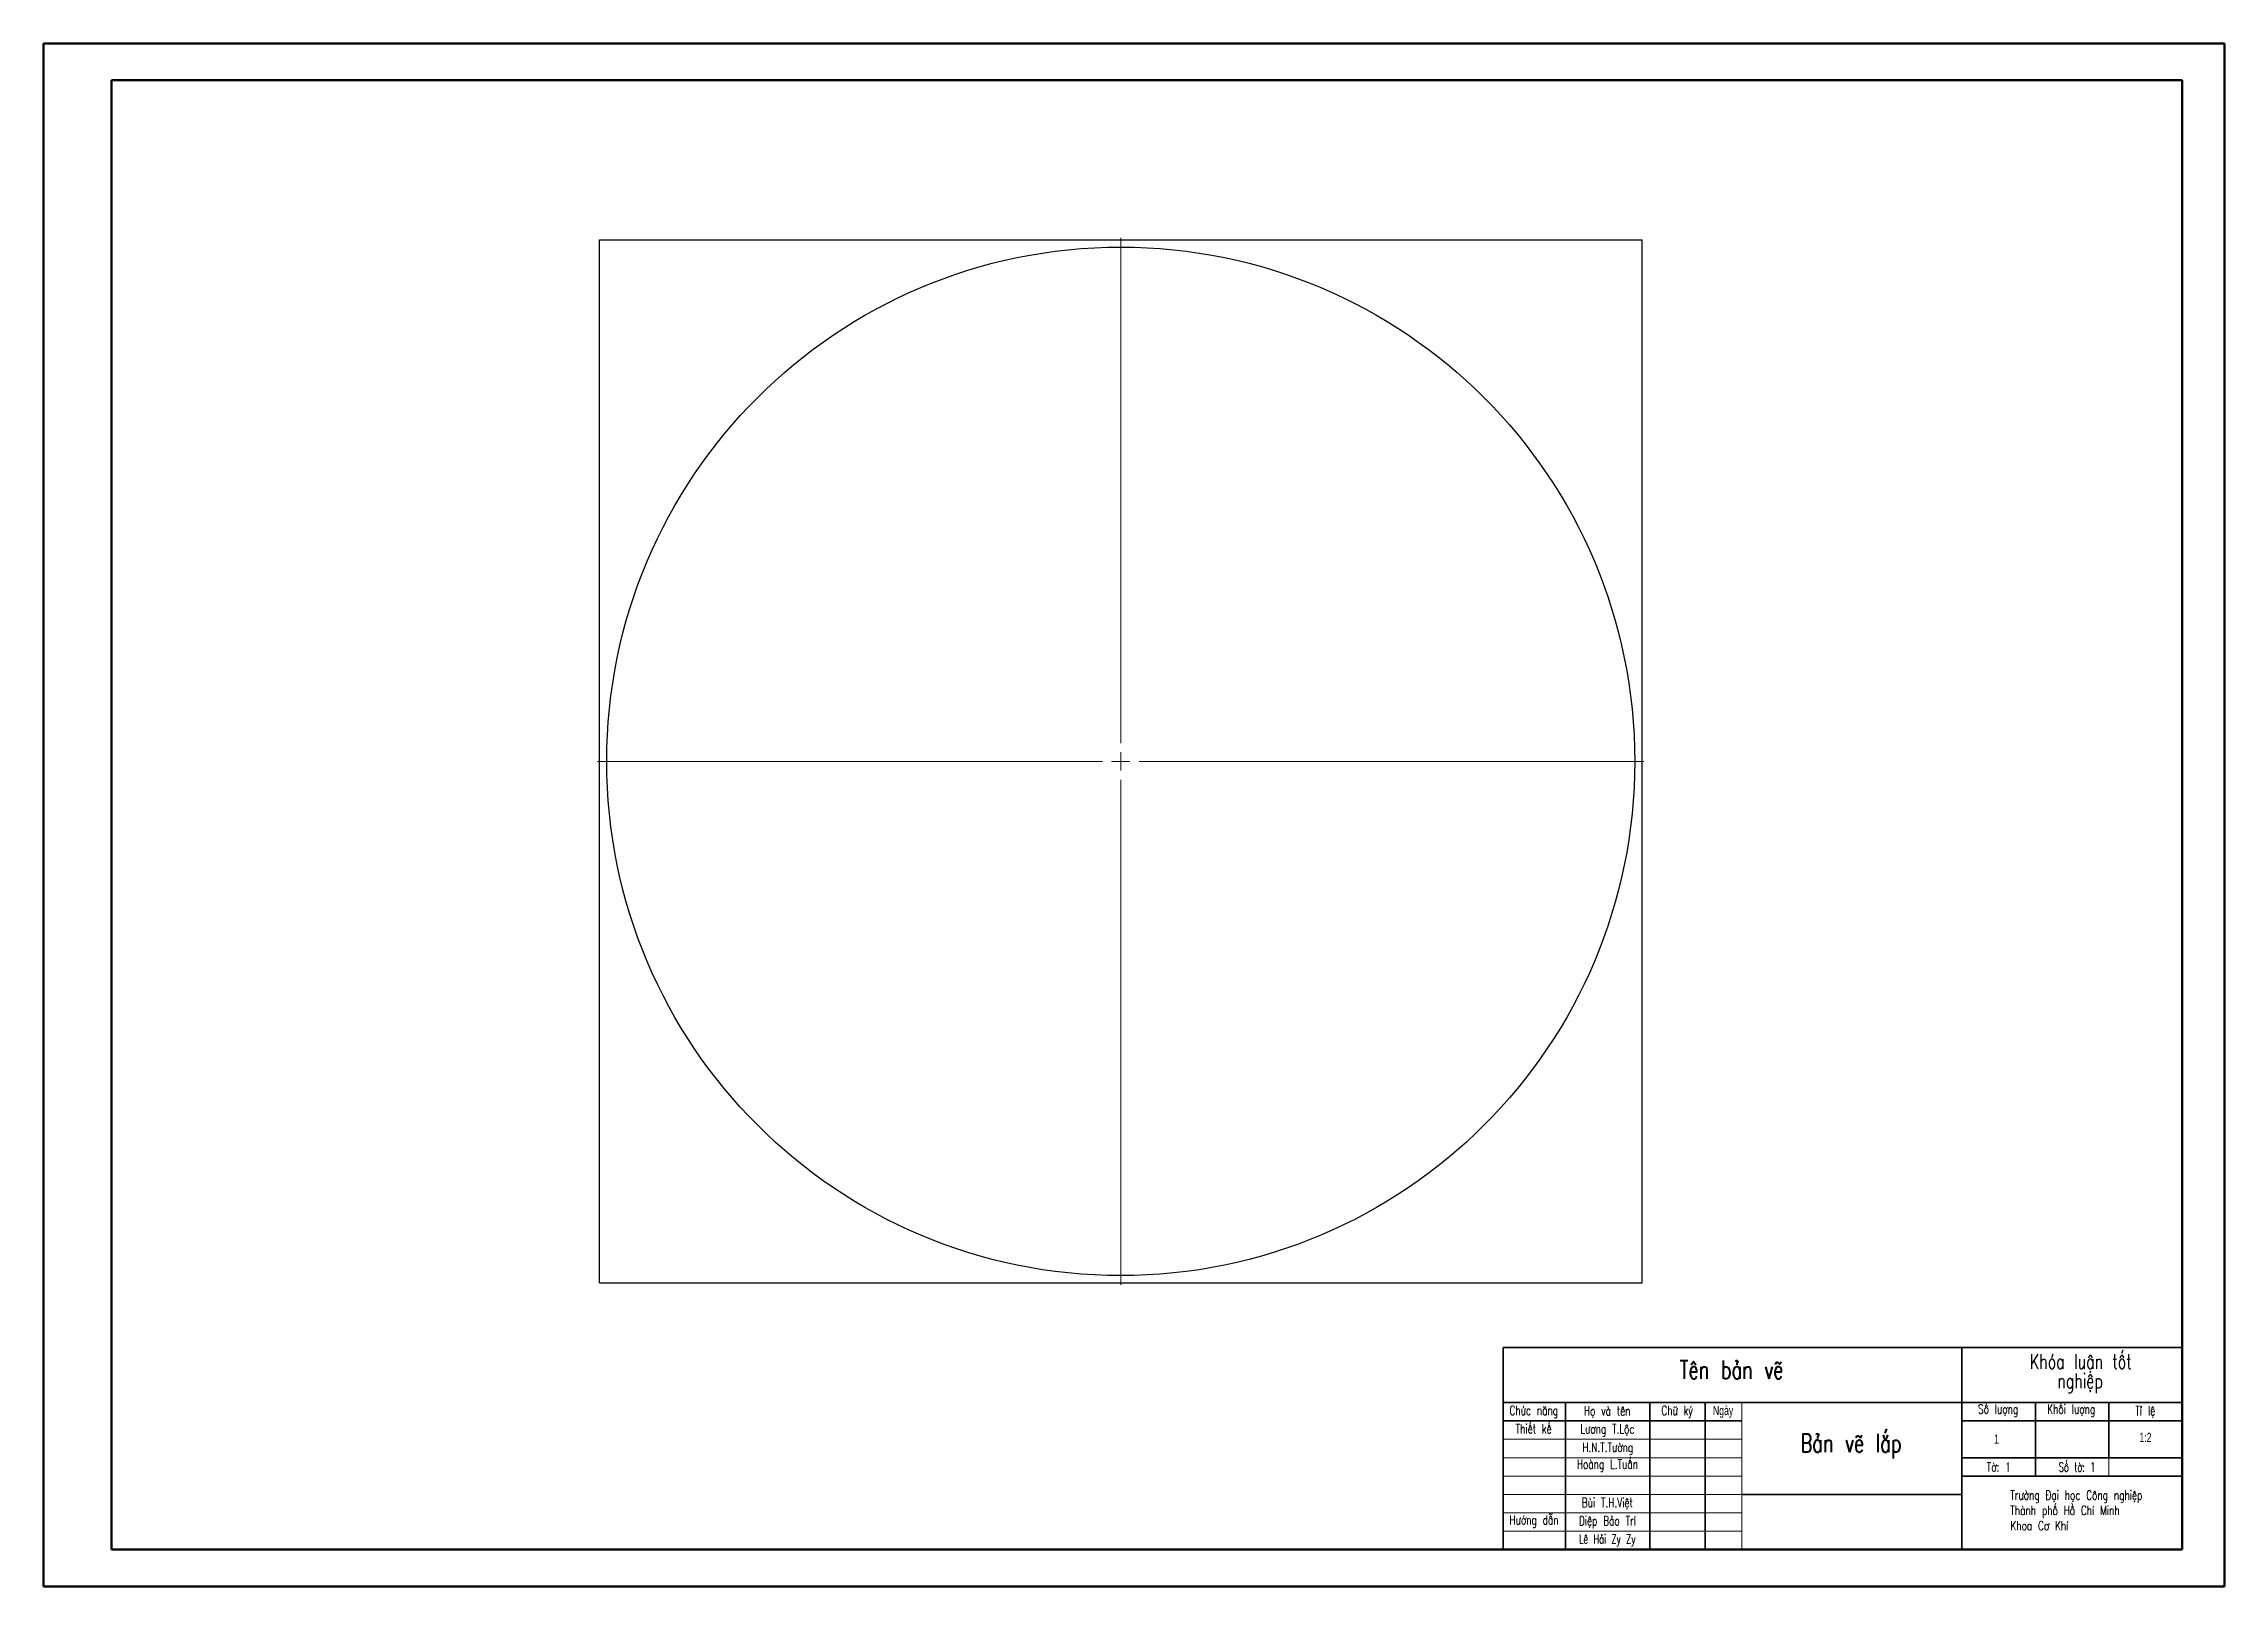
# Model space of a CAD drawing. Header units: millimetres. Extents: x 0 to 594, y 0 to 420.
import ezdxf

# ---------------------------------------------------------------- set-up
doc = ezdxf.new("R2010")
doc.units = ezdxf.units.MM
doc.styles.add('SLDTEXTSTYLE0', font='TXT', dxfattribs={"width": 0.710611, "bigfont": 'bigfont'})
doc.styles.add('SLDTEXTSTYLE1', font='TXT', dxfattribs={"width": 0.657958, "bigfont": 'bigfont'})
doc.styles.add('SLDTEXTSTYLE2', font='TXT', dxfattribs={"width": 0.710611})

# ---------------------------------------------------------------- blocks, each defined once
blk = doc.blocks.new('SW_CENTERMARKSYMBOL_0')
at = {"color": 0, "linetype": 'Continuous', "lineweight": 18}
for p, q in [((0, 5), (0, 142.5)), ((-5, 0), (-142.5, 0)), ((0, 0), (-2.5, 0)), ((0, 0), (0, 2.5)), ((0, 0), (0, -2.5)), ((0, 0), (2.5, 0)), ((5, 0), (142.5, 0)), ((0, -5), (0, -142.5))]:
    blk.add_line(p, q, dxfattribs=at)

msp = doc.modelspace()

# ---------------------------------------------------------------- linework, layer by layer
at = {"color": 7, "linetype": 'Continuous', "lineweight": 50}
for p, q in [((0, 420), (594, 420)), ((0, 420), (0, 0)), ((594, 420), (594, 0)), ((18.53, 410.03), (582.53, 410.03)), ((18.53, 410.03), (18.53, 10.03)), ((582.53, 410.03), (582.53, 10.03)), ((18.53, 10.03), (582.53, 10.03)), ((0, 0), (594, 0))]:
    msp.add_line(p, q, dxfattribs=at)
at = {"color": 7, "linetype": 'Continuous', "lineweight": 25}
for p, q in [((151.4, 82.6), (151.4, 366.6)), ((151.4, 366.6), (435.4, 366.6)), ((435.4, 82.6), (435.4, 366.6)), ((151.4, 82.6), (435.4, 82.6))]:
    msp.add_line(p, q, dxfattribs=at)
at = {"color": 7, "linetype": 'Continuous', "lineweight": 35}
for p, q in [((397.53, 65.03), (582.53, 65.03)), ((397.53, 10.03), (397.53, 65.03)), ((522.53, 65.03), (522.53, 10.03)), ((397.53, 50.03), (582.53, 50.03)), ((414.53, 10.03), (414.53, 50.03)), ((437.53, 10.03), (437.53, 50.03)), ((452.53, 10.03), (452.53, 50.03)), ((542.53, 50.03), (542.53, 30.03)), ((562.53, 50.03), (562.53, 35.03)), ((397.53, 45.03), (462.53, 45.03)), ((522.53, 45.03), (582.53, 45.03)), ((522.53, 35.03), (582.53, 35.03)), ((522.53, 30.03), (582.53, 30.03)), ((462.53, 25.03), (522.53, 25.03))]:
    msp.add_line(p, q, dxfattribs=at)
at = {"color": 7, "linetype": 'Continuous', "lineweight": 18}
for p, q in [((582.53, 65.03), (582.53, 50.03)), ((397.53, 50.03), (582.53, 50.03)), ((462.53, 10.03), (462.53, 50.03)), ((582.53, 50.03), (582.53, 45.03)), ((522.53, 45.03), (582.53, 45.03)), ((582.53, 45.03), (582.53, 40.03)), ((397.53, 40.03), (462.53, 40.03)), ((582.53, 40.03), (582.53, 35.03)), ((397.53, 35.03), (462.53, 35.03)), ((397.53, 30.03), (462.53, 30.03)), ((562.53, 35.03), (562.53, 30.03)), ((582.53, 35.03), (582.53, 30.03)), ((582.53, 30.03), (582.53, 25.03)), ((397.53, 25.03), (462.53, 25.03)), ((582.53, 25.03), (582.53, 20.03)), ((397.53, 20.03), (462.53, 20.03)), ((582.53, 20.03), (582.53, 15.03)), ((397.53, 15.03), (462.53, 15.03)), ((582.53, 15.03), (582.53, 10.03)), ((397.53, 10.03), (414.53, 10.03)), ((414.53, 10.03), (437.53, 10.03)), ((437.53, 10.03), (452.53, 10.03)), ((452.53, 10.03), (462.53, 10.03)), ((462.53, 10.03), (522.53, 10.03)), ((522.53, 10.03), (542.53, 10.03)), ((542.53, 10.03), (562.53, 10.03)), ((562.53, 10.03), (582.53, 10.03))]:
    msp.add_line(p, q, dxfattribs=at)
at = {"color": 7, "linetype": 'Continuous', "lineweight": 25}
msp.add_circle((293.4, 224.6), 140, dxfattribs=at)

# ---------------------------------------------------------------- block references
at = {"color": 7, "linetype": 'Continuous', "lineweight": 18}
msp.add_blockref('SW_CENTERMARKSYMBOL_0', (293.4, 224.6), dxfattribs=at)

# ---------------------------------------------------------------- texts
at = {"color": 7, "linetype": 'Continuous', "lineweight": 0}
for s, insert, char_height, attachment_point, style in [('Tên bản vẽ', (459.73, 61.47), 5, 2, 'SLDTEXTSTYLE0'), ('Khóa luận tốt', (554.86, 63.19), 4, 2, 'SLDTEXTSTYLE0'), ('nghiệp', (554.68, 57.94), 4, 2, 'SLDTEXTSTYLE0'), ('Chức năng', (405.9, 49.15), 2.5, 2, 'SLDTEXTSTYLE0'), ('Họ và tên', (425.9, 49.03), 2.5, 2, 'SLDTEXTSTYLE0'), ('Chữ ký', (444.94, 49.15), 2.5, 2, 'SLDTEXTSTYLE0'), ('Ngày', (457.46, 49.12), 2.5, 2, 'SLDTEXTSTYLE2'), ('Số lượng', (532.39, 49.51), 2.5, 2, 'SLDTEXTSTYLE0'), ('Khối lượng', (552.29, 49.51), 2.5, 2, 'SLDTEXTSTYLE0'), ('Tỉ lệ', (572.46, 49.06), 2.5, 2, 'SLDTEXTSTYLE0'), ('Thiết kế', (405.86, 44.14), 2.5, 2, 'SLDTEXTSTYLE0'), ('Lương T.Lộc', (425.94, 44.12), 2.5, 2, 'SLDTEXTSTYLE0'), ('Bản vẽ lắp', (492.29, 41.49), 5, 2, 'SLDTEXTSTYLE0'), ('1:2', (572.5, 41.81), 2.5, 2, 'SLDTEXTSTYLE2'), ('H.N.T.Tường', (426.04, 39.12), 2.5, 2, 'SLDTEXTSTYLE0'), ('1', (532.61, 41.36), 2.5, 3, 'SLDTEXTSTYLE2'), ('Hoàng L.Tuấn', (425.97, 34.51), 2.5, 2, 'SLDTEXTSTYLE0'), ('Tờ: 1', (532.54, 33.75), 2.5, 2, 'SLDTEXTSTYLE0'), ('Số tờ: 1', (553.88, 33.72), 2.5, 2, 'SLDTEXTSTYLE1'), ('Bùi T.H.Việt', (425.92, 24.06), 2.5, 2, 'SLDTEXTSTYLE0'), ('Trường Đại học Công nghiệp', (535.71, 26.08), 2.5, 1, 'SLDTEXTSTYLE0'), ('Hướng dẫn', (405.96, 19.31), 2.5, 2, 'SLDTEXTSTYLE0'), ('Diệp Bảo Trí', (425.95, 19.1), 2.5, 2, 'SLDTEXTSTYLE0'), ('Thành phố Hồ Chí Minh', (535.71, 21.93), 2.5, 1, 'SLDTEXTSTYLE0'), ('Lê Hải Zy Zy', (425.91, 14.15), 2.5, 2, 'SLDTEXTSTYLE1'), ('Khoa Cơ Khí', (535.71, 17.78), 2.5, 1, 'SLDTEXTSTYLE0')]:
    msp.add_mtext(s, dxfattribs=dict(at, insert=insert, char_height=char_height, attachment_point=attachment_point, style=style))

doc.saveas('drawing.dxf')
